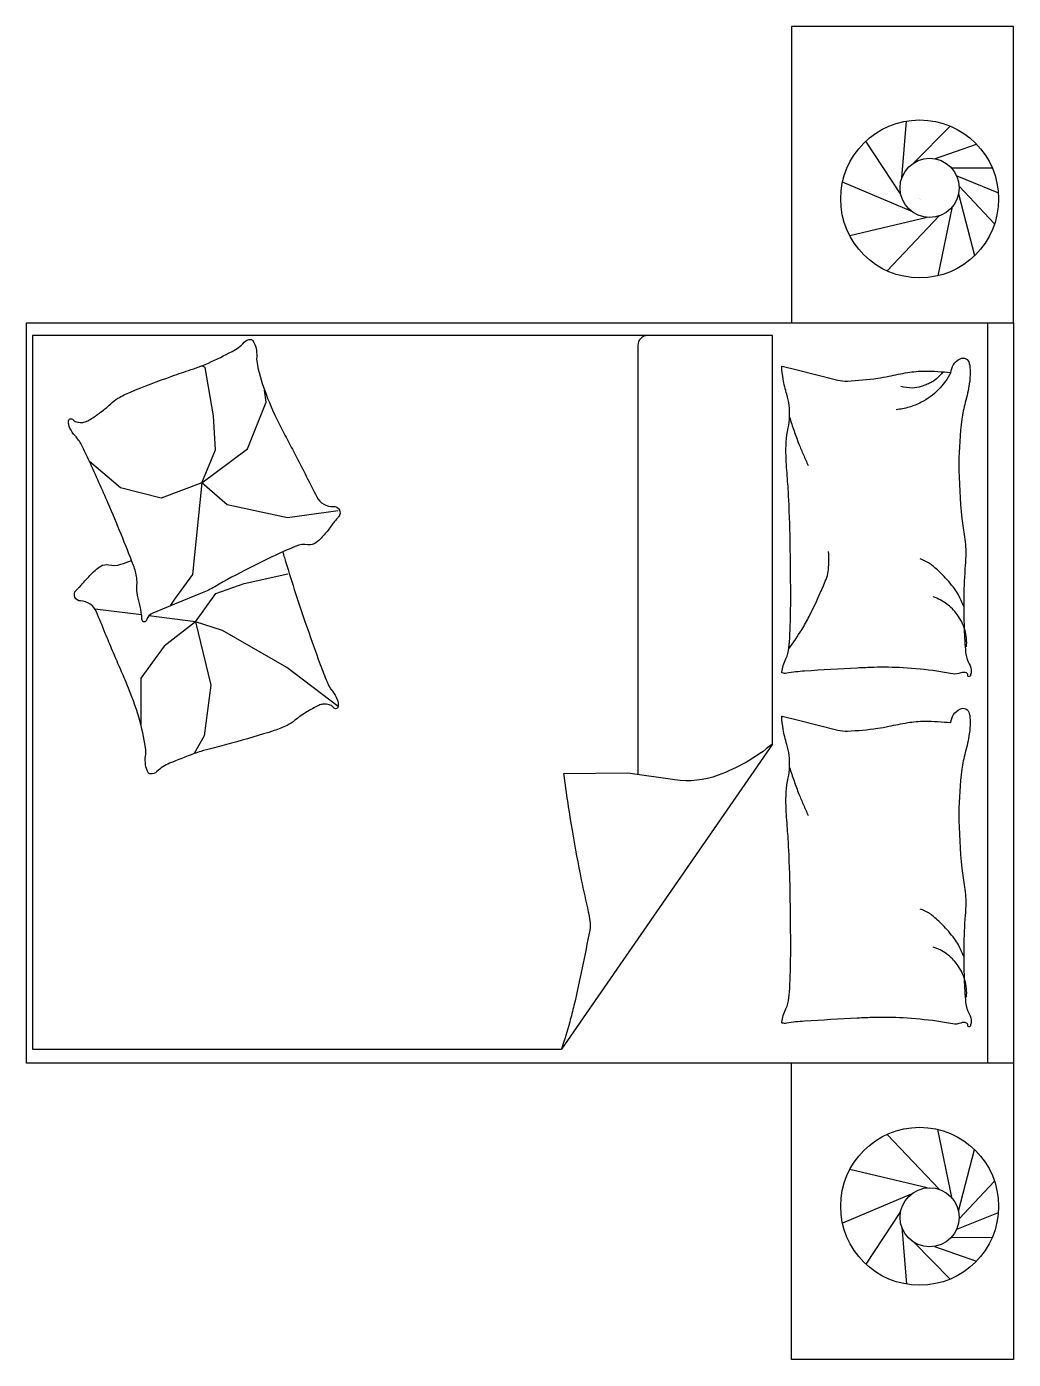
# Model space of a CAD drawing. Header units: millimetres. Extents: x -2000 to 0, y -1350 to 1350.
import ezdxf

# ---------------------------------------------------------------- set-up
doc = ezdxf.new("R2010")
doc.units = ezdxf.units.MM
doc.layers.add('Furniture_家具', color=253, linetype='Continuous')
doc.styles.get("Standard").update_dxf_attribs({"font": 'SimSun.ttf'})

msp = doc.modelspace()

# ---------------------------------------------------------------- linework, layer by layer
at = {"layer": 'Furniture_家具'}
for p, q in [((0, 1350), (-450, 1350)), ((-450, 1350), (-450, 750)), ((0, 750), (0, 1350)), ((-226.3, 1043.4), (-216.7, 1158.7)), ((-201.8, 1074), (-128.1, 1148.5)), ((-228.6, 1011.6), (-299.1, 1118)), ((-159.9, 1082.5), (-74.9, 1112.2)), ((-125.3, 1063.7), (-43, 1064.2)), ((-207.2, 976.5), (-346.3, 1035.2)), ((-114.8, 1047.6), (-30.2, 1013.5)), ((-109.8, 1026.5), (-38.2, 950.4)), ((-111, 1011), (-78.5, 886.2)), ((-124.2, 985.9), (-153.2, 845.3)), ((-174.4, 963.5), (-331.7, 926.4)), ((-150.3, 966.5), (-256.1, 855.3)), ((-2000, -750), (-2000, 750)), ((-2000, 750), (0, 750)), ((-52.4, 750), (-52.4, -750)), ((0, 750), (0, -750)), ((-1987.8, 724.2), (-1987.8, -721.6)), ((-488.5, 724.2), (-1987.8, 724.2)), ((-761.1, 704.2), (-761.1, -165.3)), ((-488.5, -103.5), (-488.5, 724.2)), ((-1638.1, 659.7), (-1644.6, 663)), ((-1621, 561.6), (-1638.1, 659.7)), ((-1514.4, 589.2), (-1517.8, 613.2)), ((-1552.2, 494.6), (-1514.4, 589.2)), ((-1617.5, 492.8), (-1621, 561.6)), ((-1645, 425.7), (-1552.2, 494.6)), ((-1645, 425.7), (-1617.5, 492.8)), ((-1810, 415.4), (-1872.6, 469)), ((-1727.5, 394.8), (-1810, 415.4)), ((-1645, 425.7), (-1727.5, 394.8)), ((-1645, 425.7), (-1663.9, 240)), ((-1593.5, 381), (-1645, 425.7)), ((-1471.4, 355.2), (-1593.5, 381)), ((-1368.3, 369), (-1471.4, 355.2)), ((-1663.9, 240), (-1700, 190.1)), ((-1616.6, 201.8), (-1559.3, 221.6)), ((-1559.3, 221.6), (-1470.4, 241.4)), ((-1700, 190.1), (-1708.6, 178)), ((-1658, 144.5), (-1616.6, 201.8)), ((-1766.9, 158.1), (-1861.5, 170)), ((-1658, 144.5), (-1752.2, 156.3)), ((-1658, 144.5), (-1721.3, 95.1)), ((-1602.7, 126.7), (-1658, 144.5)), ((-1658, 144.5), (-1626.4, 16)), ((-1472.4, 51.6), (-1602.7, 126.7)), ((-1721.3, 95.1), (-1768.7, 29.9)), ((-1768.7, 29.9), (-1768.7, -63)), ((-1368.4, -27.6), (-1472.4, 51.6)), ((-1626.4, 16), (-1640.3, -86.8)), ((-1640.3, -86.8), (-1660.3, -122.8)), ((-488.5, -103.5), (-915.9, -721.6)), ((-1987.8, -721.6), (-915.9, -721.6)), ((0, -750), (-2000, -750)), ((-450, -1350), (-450, -750)), ((0, -750), (0, -1350)), ((-124.2, -1024.8), (-153.2, -884.1)), ((-150.3, -1005.4), (-256.1, -894.2)), ((-111, -1049.9), (-78.5, -925.1)), ((-174.4, -1002.4), (-331.7, -965.3)), ((-109.8, -1065.3), (-38.2, -989.3)), ((-207.2, -1015.4), (-346.3, -1074.1)), ((-228.6, -1050.5), (-299.1, -1156.9)), ((-114.8, -1086.4), (-30.2, -1052.3)), ((-226.3, -1082.3), (-216.7, -1197.6)), ((-125.3, -1102.5), (-43, -1103.1)), ((-201.8, -1112.9), (-128.1, -1187.4)), ((-159.9, -1121.4), (-74.9, -1151)), ((0, -1350), (-450, -1350))]:
    msp.add_line(p, q, dxfattribs=at)
msp.add_lwpolyline([(-1583.2, 691.9, 0.101392), (-1559.2, 710.5, -0.223768), (-1546.2, 716.4, -0.25558), (-1541.4, 713.6, -0.081563), (-1535.1, 698.4, -0.071805), (-1533.7, 681.3, 0.069985), (-1532.2, 663.8, 0.03546), (-1514.8, 605.5, 0.029432), (-1484.8, 538.5, 0.001554), (-1467.9, 506.4, -0.00152), (-1450.7, 473.5, -0.004735), (-1433.4, 439.5, 0.00382), (-1412, 397.3, 0.296001), (-1378.1, 377.9, -0.649774), (-1367.5, 357.2, -0.02319), (-1371.7, 352.4, 0.0288), (-1375.1, 348.4, 0.005727), (-1380.4, 341.4, -0.004358), (-1387.3, 332.2, -0.027528), (-1402.8, 314, -0.046214), (-1413.5, 304.5, -0.194121), (-1430, 300.5, 0.133719), (-1453.8, 297.5, 0.011505), (-1496.2, 278.8, 0.008882), (-1550, 252.5, 0.012426), (-1618.4, 215.4, -0.033612), (-1644.2, 202.7), (-1700.5, 179.7), (-1744, 161.9, 0.224341), (-1757.3, 147.4, -0.722772), (-1766.1, 147.2, -0.103513), (-1766.6, 151, 0.053465), (-1766.9, 158.2, 0.030109), (-1771.5, 181.3, -0.031436), (-1775.9, 203.4, -0.05324), (-1776.4, 218.5, 0.05518), (-1776.8, 233.1, 0.056271), (-1783.4, 258.4, 0.0108), (-1834.8, 384.1, 0.00456), (-1872.6, 469, 0.01125), (-1889, 502.9, 0.069394), (-1901.6, 520.8, -0.079756), (-1912.2, 536.7, -0.106399), (-1915.4, 551.1, -0.328642), (-1912.4, 555.4, -0.299547), (-1905.7, 553.5, 0.189917), (-1896.5, 548.7, 0.033518), (-1886.2, 548.3, 0.075627), (-1881.6, 549.2, 0.053489), (-1874, 552.7, 0.017838), (-1853, 566.5, 0.038394), (-1830.2, 585.5, -0.059529), (-1814.9, 597.1, -0.035943), (-1789.6, 609.7, -0.011245), (-1705.4, 641.9, -0.006203), (-1666.8, 655.1, 0.010783), (-1644.6, 663, 0.019485), (-1631.7, 668.4, 0.005062)], format="xyb", close=True, dxfattribs=at)
for points in [[(-126.8, 649, -0.263368), (-108, 677, -0.494818), (-89.3, 667.8, -0.049225), (-87.5, 650.1, -0.036831), (-89.3, 626.5, -0.031893), (-97.4, 588.5, 0.035782), (-104.4, 554.6, 0.032941), (-110.3, 464.9, 0.026564), (-104.4, 353.7, 0.017905), (-99, 316.2, -0.033397), (-96.8, 296, -0.03204), (-97.5, 258.9, 0.018442), (-100.5, 194.6, 0.010837), (-99.8, 129.8, 0.014624), (-96.8, 81.9, 0.111249), (-89.5, 59.4, -0.153708), (-85.5, 42.5, -0.076444), (-87.2, 35, -0.215512), (-89.3, 33.1, -0.585858), (-92.3, 35.7, 0.363489), (-94.9, 40.6, 0.191716), (-106.4, 40.6, -0.129675), (-123, 38.7, -0.01735), (-139.8, 41.7, 0.019326), (-154.9, 44.3, 0.018818), (-223.3, 51, 0.021828), (-282.6, 51.9, 0.006204), (-316.4, 50.5, 0.001963), (-423.3, 44.3, 0.028341), (-459.4, 40.1, -0.117014), (-468.3, 40.6, -0.36606), (-469.3, 42, -0.03973), (-466.5, 55.6, -0.048309), (-461, 69.4, 0.062981), (-457.1, 80, 0.04058), (-453.7, 103.4, 0.014345), (-451.4, 170.2, 0.005484), (-452.2, 295.6, 0.007153), (-455.2, 391.8, 0.008762), (-457.9, 434.3, -0.008153), (-460.8, 480, -0.06251), (-456.4, 537.1, 0.078669), (-454.4, 582.7, 0.047825), (-459.1, 605.1, -0.034494), (-466.5, 635.9, -0.023571), (-469.5, 661.2, -0.510228), (-468.3, 662.2), (-438.3, 654.7), (-355.7, 634, 0.073041), (-336.2, 632, 0.023305), (-275, 637.8, 0.018299), (-252.2, 641.8, -0.01097), (-214.2, 649.2, -0.042281), (-179.9, 652.1, -0.027201), (-126.5, 649.2)], [(-126.8, 649.2, -0.077379), (-152.1, 614.4, -0.077379), (-186.8, 588.9, -0.047525), (-211.5, 579, -0.047525), (-237.5, 573.9)], [(-142.8, 650.7, -0.05369), (-155.8, 636.5, -0.070312), (-168.1, 628.4, -0.015448), (-176.6, 624.6, -0.013244), (-186.8, 620.9, -0.082127), (-204.9, 617.9, -0.064164), (-228.1, 620.9)], [(-453.7, 558.6, 0.009729), (-444.6, 531.3, 0.009729), (-434.6, 504.4, 0.007971), (-425.5, 482.7, 0.007971), (-415.8, 461.2)], [(-1480.4, 286, 0.025626), (-1477.6, 274.4, 0.0108), (-1436, 145.1, 0.00456), (-1404.8, 57.6, 0.01125), (-1391, 22.5, 0.069394), (-1379.9, 3.7, -0.079756), (-1370.5, -12.9, -0.106399), (-1368.4, -27.6, -0.328642), (-1371.8, -31.6, -0.299547), (-1378.3, -29.2, 0.189917), (-1387.1, -23.7, 0.033518), (-1397.4, -22.5, 0.075627), (-1402, -23, 0.053489), (-1409.8, -26, 0.017838), (-1431.8, -38.1, 0.038394), (-1456.1, -55.3, -0.059529), (-1472.2, -65.7, -0.035943), (-1498.4, -76.3, -0.011245), (-1584.7, -101.9, -0.006203), (-1624.3, -112.2, 0.010783), (-1647, -118.3, 0.019485), (-1660.3, -122.8, 0.005062), (-1710.5, -142.4, 0.101392), (-1735.8, -159.1, -0.223768), (-1749.2, -164, -0.25558), (-1753.8, -160.9, -0.081563), (-1758.9, -145.2, -0.071805), (-1759, -128.1, 0.069985), (-1759.1, -110.5, 0.03546), (-1772.1, -51, 0.029432), (-1796.8, 18, 0.001554), (-1811.2, 51.4, -0.00152), (-1825.8, 85.5, -0.004735), (-1840.5, 120.7, 0.00382), (-1858.6, 164.5, 0.296001), (-1890.9, 186.4, -0.649774), (-1899.9, 207.8, -0.02319), (-1895.3, 212.3, 0.0288), (-1891.6, 216, 0.005727), (-1885.8, 222.6, -0.004358), (-1878.2, 231.2, -0.027528), (-1861.4, 248.2, -0.046214), (-1849.9, 256.8, -0.194121), (-1833.2, 259.6, 0.133719), (-1809.2, 260.7, 0.005779), (-1787.2, 268.2, 0.008882)], [(-455.2, 89.4, 0.016108), (-429, 128.3, 0.024599), (-413.9, 155.1, 0.009477), (-390.6, 204.2, 0.015937), (-378.3, 234, 0.072521), (-374.7, 250.4, 0.033339), (-374.5, 286.6)], [(-100.6, 175.2, 0.027842), (-111.2, 198.9, 0.048685), (-119.3, 211.5, 0.023666), (-143.6, 239.4, 0.031223), (-164.3, 258.4, 0.046801), (-172, 263.5, 0.023191), (-188.7, 271.6)], [(-94.9, 93.2, 0.088153), (-98.4, 127.7, 0.088153), (-113.7, 158.9, 0.077547), (-135.3, 180.5, 0.077547), (-162.4, 194.6)], [(-126.8, -60.2, -0.263368), (-108, -32.3, -0.494818), (-89.3, -41.4, -0.049225), (-87.5, -59.1, -0.036831), (-89.3, -82.8, -0.031893), (-97.4, -120.7, 0.035782), (-104.4, -154.6, 0.032941), (-110.3, -244.3, 0.026564), (-104.4, -355.5, 0.017905), (-99, -393, -0.033397), (-96.8, -413.3, -0.03204), (-97.5, -450.3, 0.018442), (-100.5, -514.7, 0.010837), (-99.8, -579.4, 0.014624), (-96.8, -627.3, 0.111249), (-89.5, -649.9, -0.153708), (-85.5, -666.8, -0.076444), (-87.2, -674.2, -0.215512), (-89.3, -676.2, -0.585858), (-92.3, -673.5, 0.363489), (-94.9, -668.6, 0.191716), (-106.4, -668.6, -0.129675), (-123, -670.5, -0.01735), (-139.8, -667.5, 0.019326), (-154.9, -664.9, 0.018818), (-223.3, -658.3, 0.021828), (-282.6, -657.4, 0.006204), (-316.4, -658.8, 0.001963), (-423.3, -664.9, 0.028341), (-459.4, -669.2, -0.117014), (-468.3, -668.6, -0.36606), (-469.3, -667.2, -0.03973), (-466.5, -653.6, -0.048309), (-461, -639.9, 0.062981), (-457.1, -629.2, 0.04058), (-453.7, -605.8, 0.014345), (-451.4, -539.1, 0.005484), (-452.2, -413.6, 0.007153), (-455.2, -317.5, 0.008762), (-457.9, -274.9, -0.008153), (-460.8, -229.2, -0.06251), (-456.4, -172.1, 0.078669), (-454.4, -126.5, 0.047825), (-459.1, -104.1, -0.034494), (-466.5, -73.4, -0.023571), (-469.5, -48, -0.510228), (-468.3, -47.1), (-438.3, -54.6), (-355.7, -75.2, 0.073041), (-336.2, -77.2, 0.023305), (-275, -71.5, 0.018299), (-252.2, -67.4, -0.01097), (-214.2, -60.1, -0.042281), (-179.9, -57.2, -0.027201), (-126.5, -60.1)], [(-488.5, -103.5, -0.085272), (-598.6, -166.8, -0.124044), (-686.2, -176), (-781.6, -162.4), (-911.7, -164.1)], [(-453.7, -150.6, 0.009729), (-444.6, -177.9, 0.009729), (-434.6, -204.8, 0.007971), (-425.5, -226.6, 0.007971), (-415.8, -248)], [(-911.7, -164.1, 0.007867), (-893.9, -281.7, 0.009508), (-875.9, -378.5, 0.006616), (-861.5, -443.5, -0.023828), (-858.2, -461.7, -0.080713), (-858.7, -480.3, -0.009591), (-890.6, -632.9, -0.013133), (-899.2, -666.4, -0.007859), (-915.9, -721.6)], [(-100.6, -534.1, 0.027842), (-111.2, -510.3, 0.048685), (-119.3, -497.8, 0.023666), (-143.6, -469.8, 0.031223), (-164.3, -450.8, 0.046801), (-172, -445.7, 0.023191), (-188.7, -437.7)], [(-94.9, -616.1, 0.088153), (-98.4, -581.5, 0.088153), (-113.7, -550.3, 0.077547), (-135.3, -528.7, 0.077547), (-162.4, -514.7)]]:
    msp.add_lwpolyline(points, format="xyb", dxfattribs=at)
for centre, radius in [((-190, 1001), 160), ((-169.7, 1023.3), 60), ((-190, -1039.9), 160), ((-169.7, -1062.2), 60)]:
    msp.add_circle(centre, radius, dxfattribs=at)
msp.add_arc((-741.1, 704.2), 20, 90, 180, dxfattribs=at)

# ---------------------------------------------------------------- texts
at = {"layer": 'Furniture_家具', "width": 0.8, "flags": 9}
for tag in ['XSIZE', 'YSIZE']:
    msp.add_attdef(tag, (-190, 1001), '320', height=0.5, rotation=295.9434, dxfattribs=at)
at = {"layer": 'Furniture_家具', "text_generation_flag": 4, "width": 0.8, "flags": 9}
for tag in ['XSIZE', 'YSIZE']:
    msp.add_attdef(tag, (-190, -1039.9), '320', height=0.5, rotation=64.0566, dxfattribs=at)

doc.saveas('drawing.dxf')
